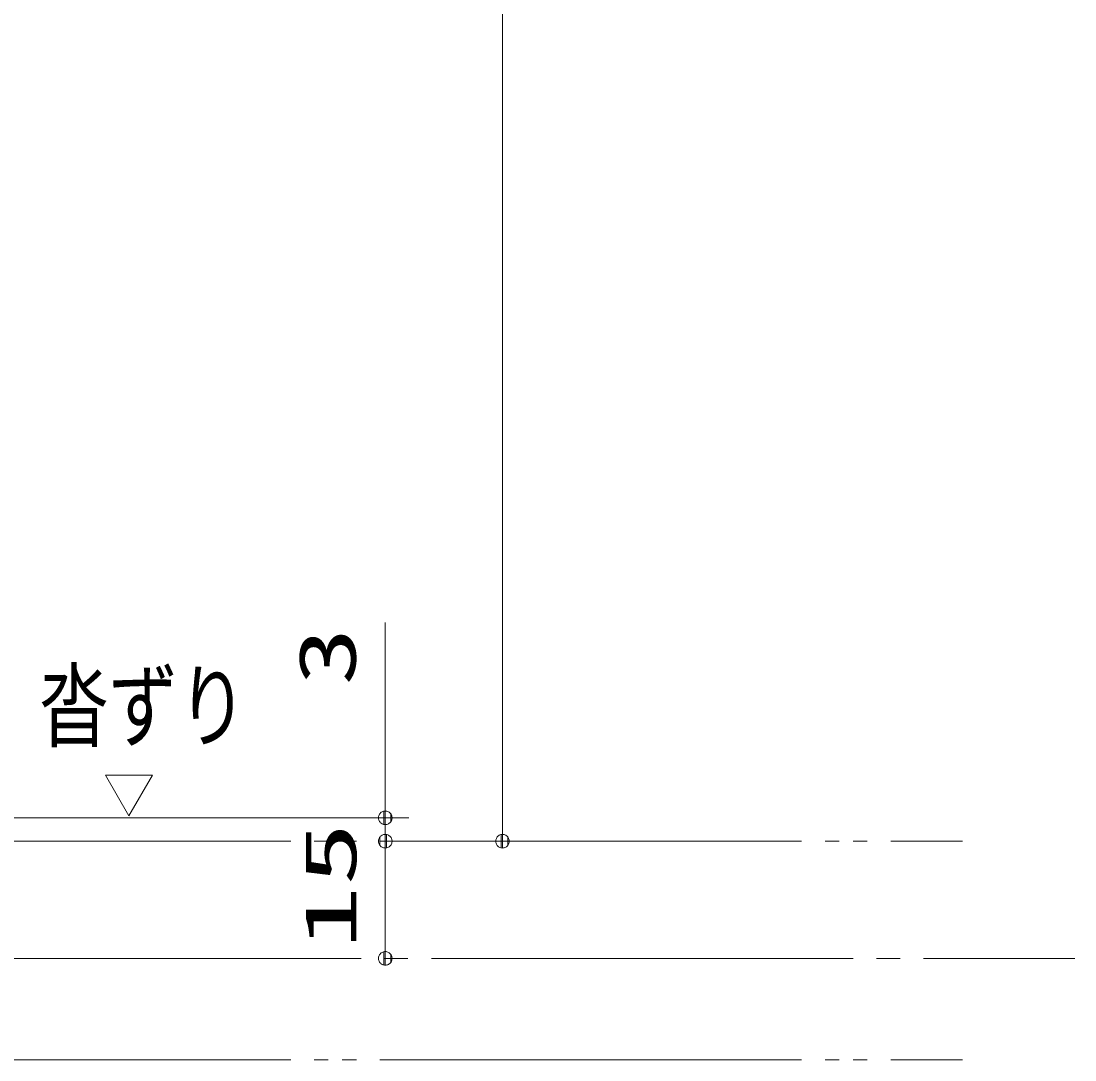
# Model space of a CAD drawing. Units: millimetres on the paper, scale 1:3. Extents: x -305 to 305, y -152 to 152.
# Drawn here: x 12.83 to 57.8, y -55.8 to -11.46 of the extents above; entities that cross this region are included whole.
import ezdxf
from ezdxf.enums import TextEntityAlignment as Align

# ---------------------------------------------------------------- set-up
doc = ezdxf.new("R2010")
doc.units = ezdxf.units.MM
doc.linetypes.add('LONG_CHAIN', pattern=[21, 18, -1, 1, -1])
doc.linetypes.add('LONG_DOUBLE_CHAIN', pattern=[21.8, 18, -1, 0.6, -0.6, 0.6, -1])
doc.layers.add('0-2_0', color=7, linetype='Continuous', lineweight=9)
doc.layers.add('0-3_HV', color=7, linetype='Continuous', lineweight=9)
doc.styles.add('ＭＳ ゴシック', font='')
doc.styles.get('ＭＳ ゴシック').set_extended_font_data('MS Gothic')

# ---------------------------------------------------------------- blocks, each defined once
blk = doc.blocks.new('_DOTSMALL')
at = {"layer": '0-2_0'}
for p, q in [((0.0746, 0.1), (-0.0746, 0.1)), ((0.1223, -0.0248), (-0.1223, -0.0248))]:
    blk.add_line(p, q, dxfattribs=at)
for points in [[(0.125, 0), (0.124, 0.0157), (0.1211, 0.0311), (0.1162, 0.046), (0.1095, 0.0602), (0.1011, 0.0735), (0.0911, 0.0856), (0.0797, 0.0963), (0.067, 0.1055), (0.0532, 0.1131), (0.0386, 0.1189), (0.0234, 0.1228), (0.0078, 0.1248), (-0.0078, 0.1248), (-0.0234, 0.1228), (-0.0386, 0.1189), (-0.0532, 0.1131), (-0.067, 0.1055), (-0.0797, 0.0963), (-0.0911, 0.0856), (-0.1011, 0.0735), (-0.1095, 0.0602), (-0.1162, 0.046), (-0.1211, 0.0311), (-0.124, 0.0157), (-0.125, 0), (0, 0)], [(-0.125, 0), (-0.124, -0.0157), (-0.1211, -0.0311), (-0.1162, -0.046), (-0.1095, -0.0602), (-0.1011, -0.0735), (-0.0911, -0.0856), (-0.0797, -0.0963), (-0.067, -0.1055), (-0.0532, -0.1131), (-0.0386, -0.1189), (-0.0234, -0.1228), (-0.0078, -0.1248), (0.0078, -0.1248), (0.0234, -0.1228), (0.0386, -0.1189), (0.0532, -0.1131), (0.067, -0.1055), (0.0797, -0.0963), (0.0911, -0.0856), (0.1011, -0.0735), (0.1095, -0.0602), (0.1162, -0.046), (0.1211, -0.0311), (0.124, -0.0157), (0.125, 0), (0, 0)]]:
    blk.add_lwpolyline(points, close=True, dxfattribs=at)
blk = doc.blocks.new('TRI')
at = {"layer": '0-2_0'}
blk.add_lwpolyline([(0.5, 0.866), (0, 0), (1, 0)], close=True, dxfattribs=at)

msp = doc.modelspace()

# ---------------------------------------------------------------- linework, layer by layer
at = {"layer": '0-3_HV'}
for p, q in [((33.373, 100.87), (33.373, -46.464)), ((28.373, -45.464), (28.373, -37.13)), ((10.906, -45.464), (29.373, -45.464)), ((28.373, -45.464), (28.373, -46.464)), ((28.373, -51.464), (28.373, -46.464))]:
    msp.add_line(p, q, dxfattribs=at)
at = {"layer": '0-3_HV', "linetype": 'LONG_DOUBLE_CHAIN'}
for p, q in [((6.339, -46.464), (53.006, -46.464)), ((6.339, -55.797), (53.006, -55.797))]:
    msp.add_line(p, q, dxfattribs=at)
at = {"layer": '0-3_HV', "linetype": 'LONG_CHAIN'}
msp.add_line((-53.661, -51.464), (57.799, -51.464), dxfattribs=at)

# ---------------------------------------------------------------- block references
at = {"layer": '0-3_HV'}
for name, p, xscale, yscale, rotation in [('TRI', (17.432, -45.381), 2.000002, 2.000002, 60), ('_DOTSMALL', (28.373, -45.464), 2.32, 2.32, 270), ('_DOTSMALL', (28.373, -46.464), 2.32, 2.32, 90), ('_DOTSMALL', (28.373, -46.464), 2.32, 2.32, 90), ('_DOTSMALL', (33.373, -46.464), 2.32, 2.32, 270), ('_DOTSMALL', (28.373, -51.464), 2.32, 2.32, 270)]:
    msp.add_blockref(name, p, dxfattribs=dict(at, xscale=xscale, yscale=yscale, rotation=rotation))

# ---------------------------------------------------------------- texts
at = {"layer": '0-3_HV', "style": 'ＭＳ ゴシック'}
for s, height, width, p in [('3', 2.441, 1.5, (27.843, -39.824)), ('15', 2.214, 1.8, (27.799, -51.075))]:
    msp.add_text(s, height=height, rotation=90, dxfattribs=dict(at, width=width)).set_placement(p, align=Align.BOTTOM_LEFT)
at = {"layer": '0-3_HV', "style": 'ＭＳ ゴシック', "width": 0.75}
msp.add_text('沓ずり', height=2.889, dxfattribs=at).set_placement((13.614, -42.999), align=Align.BOTTOM_LEFT)

doc.saveas('drawing.dxf')
